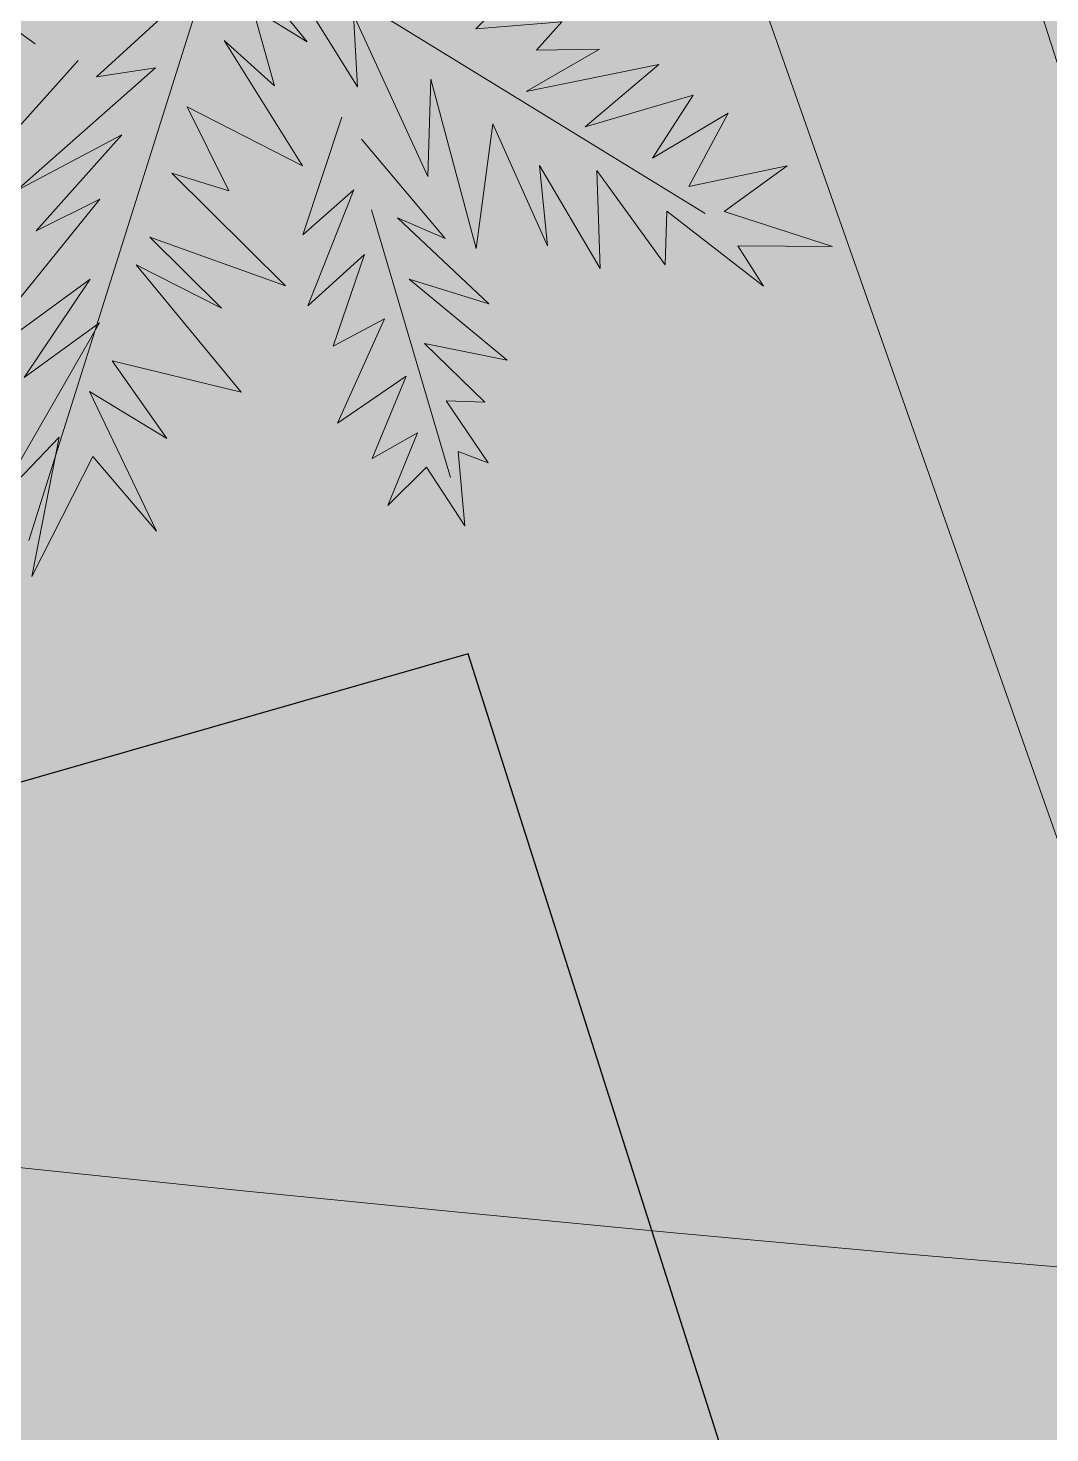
# Model space of a CAD drawing. Header units: metres. Extents: x -2858 to 512, y -1995 to 1252.
# Drawn here: x -892.561 to -890.16, y -839.81 to -836.507 of the extents above; entities that cross this region are included whole.
import ezdxf
from ezdxf.lldxf.tags import DXFTag

# ---------------------------------------------------------------- set-up
doc = ezdxf.new("R2010")
doc.units = ezdxf.units.M
doc.layers.add('Calque commun', color=7, linetype='Continuous')
tags = doc.linetypes.add('HIDDEN', pattern=[0.375, 0.25, -0.125]).pattern_tags.tags
tags[6:7] = [DXFTag(74, 4), DXFTag(75, 0), DXFTag(340, '0'), DXFTag(46, 1.0), DXFTag(50, 0.0), DXFTag(44, 0.0), DXFTag(45, 0.0)]
tags[4:5] = [DXFTag(74, 4), DXFTag(75, 0), DXFTag(340, '0'), DXFTag(46, 1.0), DXFTag(50, 0.0), DXFTag(44, 0.0), DXFTag(45, 0.0)]
tags = doc.linetypes.add('HIDDENX2', pattern=[0.75, 0.5, -0.25]).pattern_tags.tags
tags[6:7] = [DXFTag(74, 4), DXFTag(75, 0), DXFTag(340, '0'), DXFTag(46, 1.0), DXFTag(50, 0.0), DXFTag(44, 0.0), DXFTag(45, 0.0)]
tags[4:5] = [DXFTag(74, 4), DXFTag(75, 0), DXFTag(340, '0'), DXFTag(46, 1.0), DXFTag(50, 0.0), DXFTag(44, 0.0), DXFTag(45, 0.0)]

# ---------------------------------------------------------------- blocks, each defined once
blk = doc.blocks.new('geometrebondepartleger')
at = {"layer": 'Calque commun', "color": 3, "linetype": 'HIDDEN', "lineweight": 18}
blk.add_line((88.9876, 121.9972), (74.9926, 96.5283), dxfattribs=at)
blk = doc.blocks.new('palm')
at = {"layer": 'Calque commun', "color": 82, "linetype": 'Continuous', "lineweight": 9}
for p, q in [((0.3876, 1.0234), (0.3875, 1.024)), ((0.4887, 0.5322), (0.4112, 0.9593)), ((0.5806, 0.7661), (0.6936, 0.949)), ((0.4887, 0.5322), (0.9464, 0.7394))]:
    blk.add_line(p, q, dxfattribs=at)
for points in [[(0.484, 0.5819, 0), (0.517, 0.6949, 0), (0.4777, 0.6555, 0), (0.5323, 0.7813, 0), (0.4751, 0.733, 0), (0.5488, 0.8461, 0), (0.4688, 0.7915, 0), (0.5107, 0.8855, 0), (0.4688, 0.8398, 0), (0.4967, 0.9274, 0), (0.4421, 0.8753, 0), (0.4612, 0.963, 0), (0.4294, 0.9363, 0), (0.423, 1.0303, 0), (0.4129, 0.9947, 0), (0.3646, 1.0494, 0), (0.4002, 0.9693, 0), (0.3417, 0.982, 0), (0.404, 0.9363, 0), (0.3417, 0.9211, 0), (0.4065, 0.9007, 0), (0.3494, 0.8918, 0), (0.423, 0.8461, 0), (0.3494, 0.8563, 0), (0.4332, 0.794, 0), (0.371, 0.8143, 0), (0.404, 0.7788, 0), (0.3748, 0.7788, 0), (0.423, 0.733, 0), (0.3557, 0.7369, 0)], [(0.545, 0.7241, 0), (0.559, 0.8232, 0), (0.5717, 0.7851, 0), (0.5742, 0.8817, 0), (0.6009, 0.8232, 0), (0.5971, 0.9211, 0), (0.6301, 0.8652, 0), (0.6327, 0.93, 0), (0.6517, 0.9071, 0), (0.6657, 0.963, 0), (0.6746, 0.9401, 0), (0.714, 0.982, 0), (0.7, 0.93, 0), (0.7419, 0.9274, 0), (0.6847, 0.9071, 0), (0.7229, 0.8944, 0), (0.6581, 0.8715, 0), (0.7203, 0.8563, 0), (0.6365, 0.8296, 0), (0.6784, 0.8143, 0), (0.6098, 0.7851, 0), (0.6682, 0.7788, 0), (0.578, 0.7457, 0), (0.6301, 0.7394, 0), (0.5425, 0.7013, 0)], [(0.559, 0.5488, 0), (0.6454, 0.5399, 0), (0.6098, 0.5692, 0), (0.7521, 0.5526, 0), (0.6657, 0.5844, 0), (0.7648, 0.5844, 0), (0.714, 0.6047, 0), (0.8905, 0.6136, 0), (0.7648, 0.6403, 0), (0.855, 0.653, 0), (0.7851, 0.6682, 0), (0.9426, 0.7013, 0), (0.8715, 0.7038, 0), (0.9655, 0.7597, 0), (0.8651, 0.733, 0), (0.8753, 0.808, 0), (0.8296, 0.6975, 0), (0.8169, 0.7661, 0), (0.8003, 0.6949, 0), (0.7521, 0.7851, 0), (0.733, 0.6594, 0), (0.714, 0.7305, 0), (0.7101, 0.653, 0), (0.6682, 0.7559, 0), (0.6619, 0.6327, 0), (0.6428, 0.6746, 0), (0.6161, 0.6073, 0), (0.5907, 0.7038, 0), (0.559, 0.5946, 0), (0.559, 0.6467, 0), (0.5259, 0.5946, 0), (0.517, 0.6428, 0), (0.5031, 0.5552, 0)], [(0.6454, 0.5209, 0), (0.7495, 0.5209, 0)], [(0.6619, 0.4523, 0), (0.6581, 0.4878, 0)]]:
    blk.add_polyline3d(points, dxfattribs=at)

msp = doc.modelspace()

# ---------------------------------------------------------------- hatches: boundary and pattern name
at = {"layer": 'Calque commun', "linetype": 'Continuous', "lineweight": 9}
msp.add_hatch(color=41, dxfattribs=at).paths.add_polyline_path([(-898.361, -858.6579), (-894.1345, -857.3259), (-894.0712, -857.62), (-893.1848, -857.3406), (-893.248, -857.0465), (-892.4394, -856.7916), (-891.8839, -858.6149), (-893.6979, -859.1837), (-893.4276, -860.0407), (-890.1176, -859.0374), (-889.5878, -860.7135), (-883.0803, -858.6484), (-892.197, -830.171), (-902.9641, -833.6257), (-902.5512, -834.9401), (-912.7227, -838.127), (-913.2603, -836.3944), (-906.1632, -834.2488), (-906.459, -833.3459), (-906.0144, -833.2145), (-907.0962, -829.7808), (-900.9488, -827.8617), (-900.0097, -830.8106), (-892.6344, -828.4218), (-897.1356, -808.9977), (-895.7305, -809.0827), (-891.203, -829.0121), (-881.3391, -859.8286), (-890.8109, -862.7157), (-891.2433, -861.2972), (-899.7446, -863.9323), (-898.8668, -867.1151), (-905.5725, -869.1941), (-906.3625, -865.9826), (-906.7402, -864.2145), (-894.8589, -860.4895), (-895.2408, -859.2785), (-897.8845, -860.17)])
h = msp.add_hatch(color=71, dxfattribs=at)
h.paths.add_polyline_path([(-900.9563, -835.028), (-901.6047, -833.2556), (-901.6251, -833.2063), (-902.9641, -833.6257), (-902.5512, -834.9401), (-902.5909, -834.9747), (-912.7227, -838.127), (-910.8921, -843.3503), (-909.9736, -845.9494), (-908.8345, -851.2968), (-906.7485, -864.2171), (-894.8589, -860.4895), (-894.9513, -860.1967), (-895.2408, -859.2785), (-897.8845, -860.17), (-898.0035, -859.7855), (-897.8905, -860.1823), (-897.8909, -860.1824), (-897.8093, -860.4085), (-904.1131, -862.3952), (-904.1883, -862.1568), (-904.4787, -861.2352), (-905.0237, -861.407), (-905.3031, -860.5205), (-905.3201, -860.5258), (-905.5995, -859.6393), (-905.052, -859.4668), (-904.7726, -860.3533), (-904.7581, -860.3487), (-908.2435, -849.29), (-902.1215, -847.3605), (-903.0898, -844.8904), (-896.6886, -842.8729), (-897.6918, -839.7459), (-891.5464, -837.9174), (-886.4579, -853.9093), (-885.9301, -853.743), (-885.6507, -854.6295), (-885.3713, -855.516), (-885.8943, -855.6808), (-885.6878, -856.3295), (-885.6721, -856.3247), (-885.6103, -856.5637), (-891.8967, -858.545), (-891.9738, -858.3004), (-891.9837, -858.3035), (-891.8839, -858.6149), (-893.6979, -859.1837), (-893.5199, -859.748), (-893.5199, -859.748), (-893.4276, -860.0407), (-890.3861, -859.1165), (-890.1176, -859.0374), (-889.5878, -860.7135), (-887.0669, -859.9293), (-883.0803, -858.6484), (-892.197, -830.171), (-894.4227, -830.8821), (-893.8238, -832.8079)])
h.paths.add_polyline_path([(-898.396, -858.4069), (-892.6565, -856.5979), (-892.7304, -856.5737), (-898.4098, -858.3587)])

# ---------------------------------------------------------------- linework, layer by layer
at = {"layer": 'Calque commun', "color": 7, "linetype": 'Continuous', "lineweight": 9}
msp.add_line((-892.4564, -829.3607), (-883.3369, -857.8515), dxfattribs=at)
at = {"layer": 'Calque commun', "color": 160, "linetype": 'ByBlock', "lineweight": -2}
for p, q in [((-891.527, -837.9776), (-897.6918, -839.7459)), ((-888.491, -847.511), (-891.527, -837.9776))]:
    msp.add_line(p, q, dxfattribs=at)
at = {"layer": 'Calque commun', "color": 3, "linetype": 'HIDDENX2', "lineweight": 18, "extrusion": (0, 0, -1)}
msp.add_arc((879.8798, -719.4797), 120.3746, 259.883419, 322.052272, dxfattribs=at)
at = {"layer": 'Calque commun', "color": 61, "linetype": 'Continuous', "lineweight": 9, "true_color": 0xe0fb91}
msp.add_trace([(-888.466, -847.503), (-891.5464, -837.9174), (-894.579, -849.4297), (-897.6918, -839.7459)], dxfattribs=at)

# ---------------------------------------------------------------- block references
at = {"layer": 'Calque commun', "color": 0, "linetype": 'ByBlock', "lineweight": -2, "rotation": 228.1617603435354}
msp.add_blockref('geometrebondepartleger', (-916.0371, -706.7784), dxfattribs=at)
at = {"layer": 'Calque commun', "color": 0, "linetype": 'ByBlock', "lineweight": -2, "xscale": 3.0517578125, "yscale": 3.0517578125, "zscale": 3.0517578125, "rotation": 228.1617603435354}
msp.add_blockref('palm', (-892.3146, -834.0546), dxfattribs=at)

doc.saveas('drawing.dxf')
